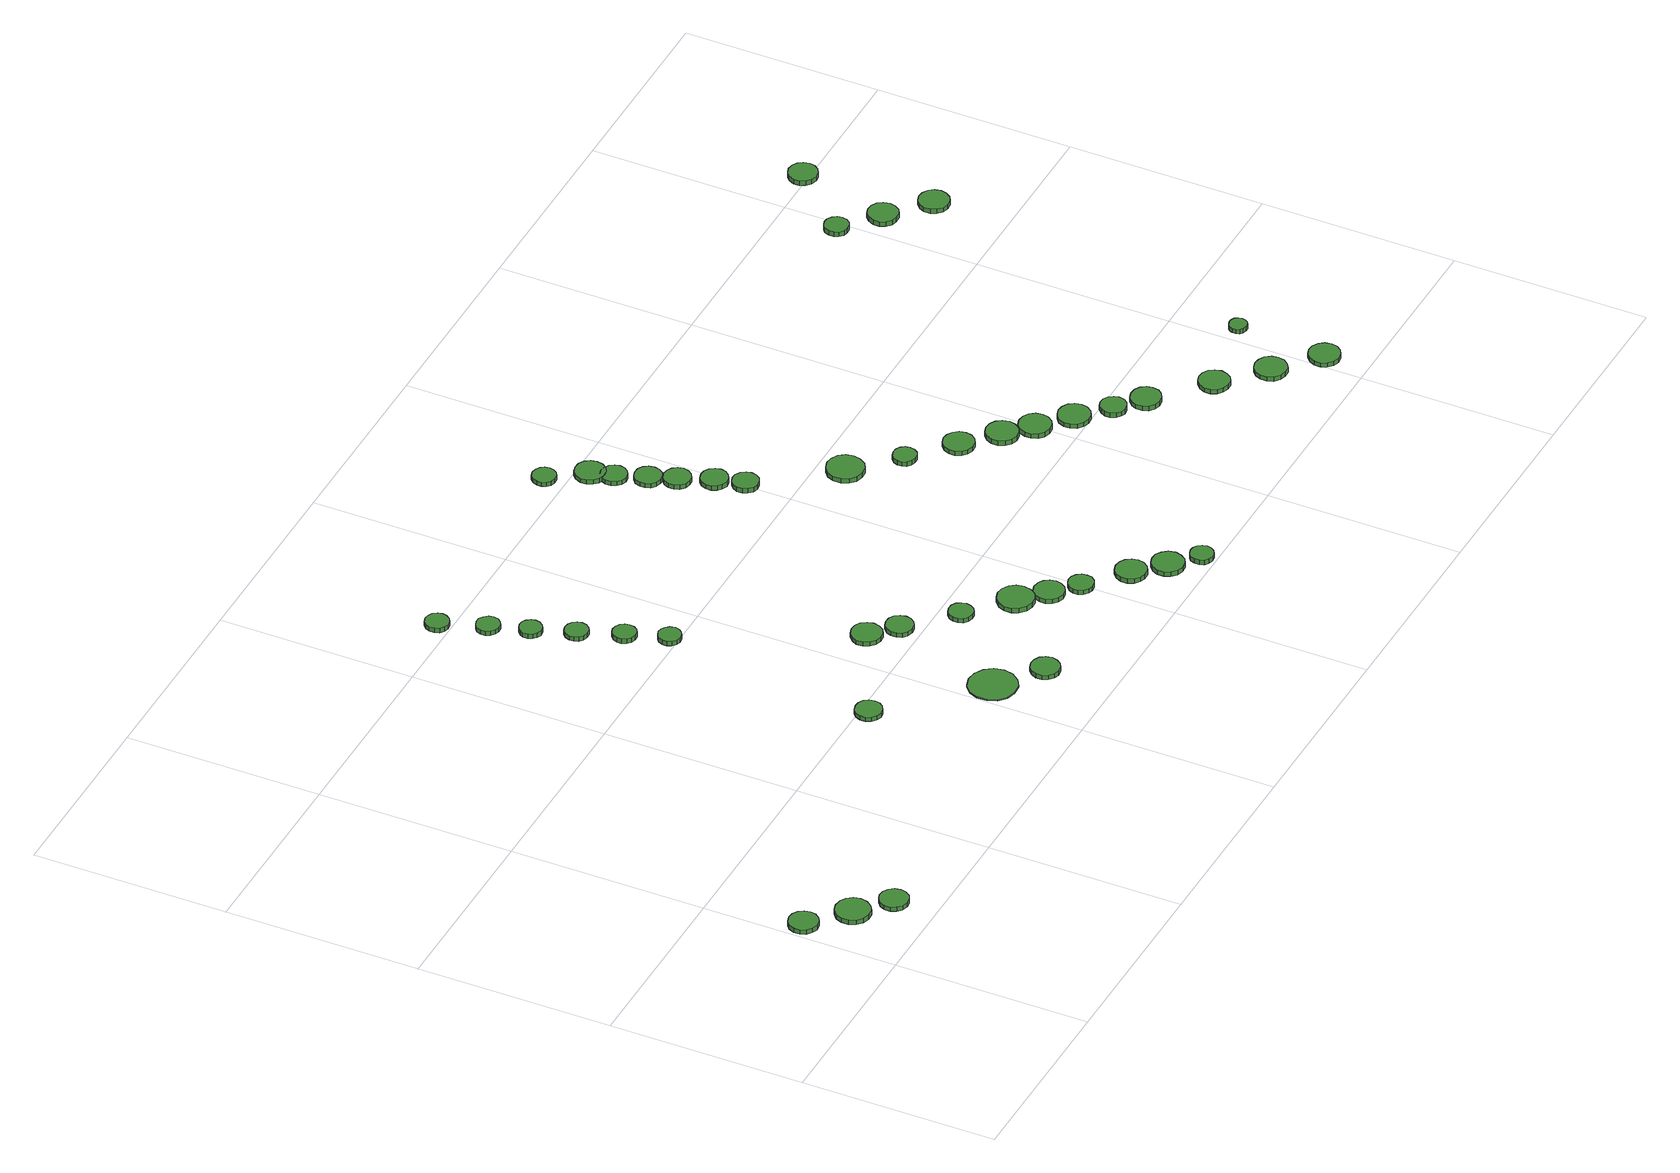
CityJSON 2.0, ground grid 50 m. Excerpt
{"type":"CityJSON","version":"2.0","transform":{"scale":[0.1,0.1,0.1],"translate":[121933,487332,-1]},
"CityObjects":{
"tree1":{"type":"SolitaryVegetationObject","attributes":{"function":"something"},"geometry":[{"type":"MultiSurface","lod":"1","boundaries":[[[0,1,2,3,4,5,6,7,8,9,10,11,12,13,14]],[[15,16,17,18,19,20,21,22,23,24,25,26,27,28,29]],[[0,29,28,1]],[[1,28,27,2]],[[2,27,26,3]],[[3,26,25,4]],[[4,25,24,5]],[[5,24,23,6]],[[6,23,22,7]],[[7,22,21,8]],[[8,21,20,9]],[[9,20,19,10]],[[10,19,18,11]],[[11,18,17,12]],[[12,17,16,13]],[[13,16,15,14]],[[14,15,29,0]]]}]},
"tree2":{"type":"SolitaryVegetationObject","attributes":{"function":"something"},"geometry":[{"type":"MultiSurface","lod":"1","boundaries":[[[30,31,32,33,34,35,36,37,38,39,40,41,42,43,44]],[[45,46,47,48,49,50,51,52,53,54,55,56,57,58,59]],[[30,59,58,31]],[[31,58,57,32]],[[32,57,56,33]],[[33,56,55,34]],[[34,55,54,35]],[[35,54,53,36]],[[36,53,52,37]],[[37,52,51,38]],[[38,51,50,39]],[[39,50,49,40]],[[40,49,48,41]],[[41,48,47,42]],[[42,47,46,43]],[[43,46,45,44]],[[44,45,59,30]]]}]},
"tree3":{"type":"SolitaryVegetationObject","attributes":{"function":"something"},"geometry":[{"type":"MultiSurface","lod":"1","boundaries":[[[60,61,62,63,64,65,66,67,68,69,70,71,72,73,74]],[[75,76,77,78,79,80,81,82,83,84,85,86,87,88,89]],[[60,89,88,61]],[[61,88,87,62]],[[62,87,86,63]],[[63,86,85,64]],[[64,85,84,65]],[[65,84,83,66]],[[66,83,82,67]],[[67,82,81,68]],[[68,81,80,69]],[[69,80,79,70]],[[70,79,78,71]],[[71,78,77,72]],[[72,77,76,73]],[[73,76,75,74]],[[74,75,89,60]]]}]},
"tree4":{"type":"SolitaryVegetationObject","attributes":{"function":"something"},"geometry":[{"type":"MultiSurface","lod":"1","boundaries":[[[90,91,92,93,94,95,96,97,98,99,100,101,102,103,104]],[[105,106,107,108,109,110,111,112,113,114,115,116,117,118,119]],[[90,119,118,91]],[[91,118,117,92]],[[92,117,116,93]],[[93,116,115,94]],[[94,115,114,95]],[[95,114,113,96]],[[96,113,112,97]],[[97,112,111,98]],[[98,111,110,99]],[[99,110,109,100]],[[100,109,108,101]],[[101,108,107,102]],[[102,107,106,103]],[[103,106,105,104]],[[104,105,119,90]]]}]},
"tree5":{"type":"SolitaryVegetationObject","attributes":{"function":"something"},"geometry":[{"type":"MultiSurface","lod":"1","boundaries":[[[120,121,122,123,124,125,126,127,128,129,130,131,132,133,134]],[[135,136,137,138,139,140,141,142,143,144,145,146,147,148,149]],[[120,149,148,121]],[[121,148,147,122]],[[122,147,146,123]],[[123,146,145,124]],[[124,145,144,125]],[[125,144,143,126]],[[126,143,142,127]],[[127,142,141,128]],[[128,141,140,129]],[[129,140,139,130]],[[130,139,138,131]],[[131,138,137,132]],[[132,137,136,133]],[[133,136,135,134]],[[134,135,149,120]]]}]},
"tree6":{"type":"SolitaryVegetationObject","attributes":{"function":"something"},"geometry":[{"type":"MultiSurface","lod":"1","boundaries":[[[150,151,152,153,154,155,156,157,158,159,160,161,162,163,164]],[[165,166,167,168,169,170,171,172,173,174,175,176,177,178,179]],[[150,179,178,151]],[[151,178,177,152]],[[152,177,176,153]],[[153,176,175,154]],[[154,175,174,155]],[[155,174,173,156]],[[156,173,172,157]],[[157,172,171,158]],[[158,171,170,159]],[[159,170,169,160]],[[160,169,168,161]],[[161,168,167,162]],[[162,167,166,163]],[[163,166,165,164]],[[164,165,179,150]]]}]},
"tree7":{"type":"SolitaryVegetationObject","attributes":{"function":"something"},"geometry":[{"type":"MultiSurface","lod":"1","boundaries":[[[180,181,182,183,184,185,186,187,188,189,190,191,192,193,194]],[[195,196,197,198,199,200,201,202,203,204,205,206,207,208,209]],[[180,209,208,181]],[[181,208,207,182]],[[182,207,206,183]],[[183,206,205,184]],[[184,205,204,185]],[[185,204,203,186]],[[186,203,202,187]],[[187,202,201,188]],[[188,201,200,189]],[[189,200,199,190]],[[190,199,198,191]],[[191,198,197,192]],[[192,197,196,193]],[[193,196,195,194]],[[194,195,209,180]]]}]},
"tree8":{"type":"SolitaryVegetationObject","attributes":{"function":"something"},"geometry":[{"type":"MultiSurface","lod":"1","boundaries":[[[210,211,212,213,214,215,216,217,218,219,220,221,222,223,224]],[[225,226,227,228,229,230,231,232,233,234,235,236,237,238,239]],[[210,239,238,211]],[[211,238,237,212]],[[212,237,236,213]],[[213,236,235,214]],[[214,235,234,215]],[[215,234,233,216]],[[216,233,232,217]],[[217,232,231,218]],[[218,231,230,219]],[[219,230,229,220]],[[220,229,228,221]],[[221,228,227,222]],[[222,227,226,223]],[[223,226,225,224]],[[224,225,239,210]]]}]},
"tree9":{"type":"SolitaryVegetationObject","attributes":{"function":"something"},"geometry":[{"type":"MultiSurface","lod":"1","boundaries":[[[240,241,242,243,244,245,246,247,248,249,250,251,252,253,254]],[[255,256,257,258,259,260,261,262,263,264,265,266,267,268,269]],[[240,269,268,241]],[[241,268,267,242]],[[242,267,266,243]],[[243,266,265,244]],[[244,265,264,245]],[[245,264,263,246]],[[246,263,262,247]],[[247,262,261,248]],[[248,261,260,249]],[[249,260,259,250]],[[250,259,258,251]],[[251,258,257,252]],[[252,257,256,253]],[[253,256,255,254]],[[254,255,269,240]]]}]},
"tree10":{"type":"SolitaryVegetationObject","attributes":{"function":"something"},"geometry":[{"type":"MultiSurface","lod":"1","boundaries":[[[270,271,272,273,274,275,276,277,278,279,280,281,282,283,284]],[[285,286,287,288,289,290,291,292,293,294,295,296,297,298,299]],[[270,299,298,271]],[[271,298,297,272]],[[272,297,296,273]],[[273,296,295,274]],[[274,295,294,275]],[[275,294,293,276]],[[276,293,292,277]],[[277,292,291,278]],[[278,291,290,279]],[[279,290,289,280]],[[280,289,288,281]],[[281,288,287,282]],[[282,287,286,283]],[[283,286,285,284]],[[284,285,299,270]]]}]},
"tree11":{"type":"SolitaryVegetationObject","attributes":{"function":"something"},"geometry":[{"type":"MultiSurface","lod":"1","boundaries":[[[300,301,302,303,304,305,306,307,308,309,310,311,312,313,314]],[[315,316,317,318,319,320,321,322,323,324,325,326,327,328,329]],[[300,329,328,301]],[[301,328,327,302]],[[302,327,326,303]],[[303,326,325,304]],[[304,325,324,305]],[[305,324,323,306]],[[306,323,322,307]],[[307,322,321,308]],[[308,321,320,309]],[[309,320,319,310]],[[310,319,318,311]],[[311,318,317,312]],[[312,317,316,313]],[[313,316,315,314]],[[314,315,329,300]]]}]},
"tree12":{"type":"SolitaryVegetationObject","attributes":{"function":"something"},"geometry":[{"type":"MultiSurface","lod":"1","boundaries":[[[330,331,332,333,334,335,336,337,338,339,340,341,342,343,344]],[[345,346,347,348,349,350,351,352,353,354,355,356,357,358,359]],[[330,359,358,331]],[[331,358,357,332]],[[332,357,356,333]],[[333,356,355,334]],[[334,355,354,335]],[[335,354,353,336]],[[336,353,352,337]],[[337,352,351,338]],[[338,351,350,339]],[[339,350,349,340]],[[340,349,348,341]],[[341,348,347,342]],[[342,347,346,343]],[[343,346,345,344]],[[344,345,359,330]]]}]},
"tree13":{"type":"SolitaryVegetationObject","attributes":{"function":"something"},"geometry":[{"type":"MultiSurface","lod":"1","boundaries":[[[360,361,362,363,364,365,366,367,368,369,370,371,372,373,374]],[[375,376,377,378,379,380,381,382,383,384,385,386,387,388,389]],[[360,389,388,361]],[[361,388,387,362]],[[362,387,386,363]],[[363,386,385,364]],[[364,385,384,365]],[[365,384,383,366]],[[366,383,382,367]],[[367,382,381,368]],[[368,381,380,369]],[[369,380,379,370]],[[370,379,378,371]],[[371,378,377,372]],[[372,377,376,373]],[[373,376,375,374]],[[374,375,389,360]]]}]},
"tree14":{"type":"SolitaryVegetationObject","attributes":{"function":"something"},"geometry":[{"type":"MultiSurface","lod":"1","boundaries":[[[390,391,392,393,394,395,396,397,398,399,400,401,402,403,404]],[[405,406,407,408,409,410,411,412,413,414,415,416,417,418,419]],[[390,419,418,391]],[[391,418,417,392]],[[392,417,416,393]],[[393,416,415,394]],[[394,415,414,395]],[[395,414,413,396]],[[396,413,412,397]],[[397,412,411,398]],[[398,411,410,399]],[[399,410,409,400]],[[400,409,408,401]],[[401,408,407,402]],[[402,407,406,403]],[[403,406,405,404]],[[404,405,419,390]]]}]},
"tree15":{"type":"SolitaryVegetationObject","attributes":{"function":"something"},"geometry":[{"type":"MultiSurface","lod":"1","boundaries":[[[420,421,422,423,424,425,426,427,428,429,430,431,432,433,434]],[[435,436,437,438,439,440,441,442,443,444,445,446,447,448,449]],[[420,449,448,421]],[[421,448,447,422]],[[422,447,446,423]],[[423,446,445,424]],[[424,445,444,425]],[[425,444,443,426]],[[426,443,442,427]],[[427,442,441,428]],[[428,441,440,429]],[[429,440,439,430]],[[430,439,438,431]],[[431,438,437,432]],[[432,437,436,433]],[[433,436,435,434]],[[434,435,449,420]]]}]},
"tree16":{"type":"SolitaryVegetationObject","attributes":{"function":"something"},"geometry":[{"type":"MultiSurface","lod":"1","boundaries":[[[450,451,452,453,454,455,456,457,458,459,460,461,462,463,464]],[[465,466,467,468,469,470,471,472,473,474,475,476,477,478,479]],[[450,479,478,451]],[[451,478,477,452]],[[452,477,476,453]],[[453,476,475,454]],[[454,475,474,455]],[[455,474,473,456]],[[456,473,472,457]],[[457,472,471,458]],[[458,471,470,459]],[[459,470,469,460]],[[460,469,468,461]],[[461,468,467,462]],[[462,467,466,463]],[[463,466,465,464]],[[464,465,479,450]]]}]},
"tree17":{"type":"SolitaryVegetationObject","attributes":{"function":"something"},"geometry":[{"type":"MultiSurface","lod":"1","boundaries":[[[480,481,482,483,484,485,486,487,488,489,490,491,492,493,494]],[[495,496,497,498,499,500,501,502,503,504,505,506,507,508,509]],[[480,509,508,481]],[[481,508,507,482]],[[482,507,506,483]],[[483,506,505,484]],[[484,505,504,485]],[[485,504,503,486]],[[486,503,502,487]],[[487,502,501,488]],[[488,501,500,489]],[[489,500,499,490]],[[490,499,498,491]],[[491,498,497,492]],[[492,497,496,493]],[[493,496,495,494]],[[494,495,509,480]]]}]},
"tree18":{"type":"SolitaryVegetationObject","attributes":{"function":"something"},"geometry":[{"type":"MultiSurface","lod":"1","boundaries":[[[510,511,512,513,514,515,516,517,518,519,520,521,522,523,524]],[[525,526,527,528,529,530,531,532,533,534,535,536,537,538,539]],[[510,539,538,511]],[[511,538,537,512]],[[512,537,536,513]],[[513,536,535,514]],[[514,535,534,515]],[[515,534,533,516]],[[516,533,532,517]],[[517,532,531,518]],[[518,531,530,519]],[[519,530,529,520]],[[520,529,528,521]],[[521,528,527,522]],[[522,527,526,523]],[[523,526,525,524]],[[524,525,539,510]]]}]},
"tree19":{"type":"SolitaryVegetationObject","attributes":{"function":"something"},"geometry":[{"type":"MultiSurface","lod":"1","boundaries":[[[540,541,542,543,544,545,546,547,548,549,550,551,552,553,554]],[[555,556,557,558,559,560,561,562,563,564,565,566,567,568,569]],[[540,569,568,541]],[[541,568,567,542]],[[542,567,566,543]],[[543,566,565,544]],[[544,565,564,545]],[[545,564,563,546]],[[546,563,562,547]],[[547,562,561,548]],[[548,561,560,549]],[[549,560,559,550]],[[550,559,558,551]],[[551,558,557,552]],[[552,557,556,553]],[[553,556,555,554]],[[554,555,569,540]]]}]},
"tree20":{"type":"SolitaryVegetationObject","attributes":{"function":"something"},"geometry":[{"type":"MultiSurface","lod":"1","boundaries":[[[570,571,572,573,574,575,576,577,578,579,580,581,582,583,584]],[[585,586,587,588,589,590,591,592,593,594,595,596,597,598,599]],[[570,599,598,571]],[[571,598,597,572]],[[572,597,596,573]],[[573,596,595,574]],[[574,595,594,575]],[[575,594,593,576]],[[576,593,592,577]],[[577,592,591,578]],[[578,591,590,579]],[[579,590,589,580]],[[580,589,588,581]],[[581,588,587,582]],[[582,587,586,583]],[[583,586,585,584]],[[584,585,599,570]]]}]},
"tree21":{"type":"SolitaryVegetationObject","attributes":{"function":"something"},"geometry":[{"type":"MultiSurface","lod":"1","boundaries":[[[600,601,602,603,604,605,606,607,608,609,610,611,612,613,614]],[[615,616,617,618,619,620,621,622,623,624,625,626,627,628,629]],[[600,629,628,601]],[[601,628,627,602]],[[602,627,626,603]],[[603,626,625,604]],[[604,625,624,605]],[[605,624,623,606]],[[606,623,622,607]],[[607,622,621,608]],[[608,621,620,609]],[[609,620,619,610]],[[610,619,618,611]],[[611,618,617,612]],[[612,617,616,613]],[[613,616,615,614]],[[614,615,629,600]]]}]},
"tree22":{"type":"SolitaryVegetationObject","attributes":{"function":"something"},"geometry":[{"type":"MultiSurface","lod":"1","boundaries":[[[630,631,632,633,634,635,636,637,638,639,640,641,642,643,644]],[[645,646,647,648,649,650,651,652,653,654,655,656,657,658,659]],[[630,659,658,631]],[[631,658,657,632]],[[632,657,656,633]],[[633,656,655,634]],[[634,655,654,635]],[[635,654,653,636]],[[636,653,652,637]],[[637,652,651,638]],[[638,651,650,639]],[[639,650,649,640]],[[640,649,648,641]],[[641,648,647,642]],[[642,647,646,643]],[[643,646,645,644]],[[644,645,659,630]]]}]},
"tree23":{"type":"SolitaryVegetationObject","attributes":{"function":"something"},"geometry":[{"type":"MultiSurface","lod":"1","boundaries":[[[660,661,662,663,664,665,666,667,668,669,670,671,672,673,674]],[[675,676,677,678,679,680,681,682,683,684,685,686,687,688,689]],[[660,689,688,661]],[[661,688,687,662]],[[662,687,686,663]],[[663,686,685,664]],[[664,685,684,665]],[[665,684,683,666]],[[666,683,682,667]],[[667,682,681,668]],[[668,681,680,669]],[[669,680,679,670]],[[670,679,678,671]],[[671,678,677,672]],[[672,677,676,673]],[[673,676,675,674]],[[674,675,689,660]]]}]},
"tree24":{"type":"SolitaryVegetationObject","attributes":{"function":"something"},"geometry":[{"type":"MultiSurface","lod":"1","boundaries":[[[690,691,692,693,694,695,696,697,698,699,700,701,702,703,704]],[[705,706,707,708,709,710,711,712,713,714,715,716,717,718,719]],[[690,719,718,691]],[[691,718,717,692]],[[692,717,716,693]],[[693,716,715,694]],[[694,715,714,695]],[[695,714,713,696]],[[696,713,712,697]],[[697,712,711,698]],[[698,711,710,699]],[[699,710,709,700]],[[700,709,708,701]],[[701,708,707,702]],[[702,707,706,703]],[[703,706,705,704]],[[704,705,719,690]]]}]},
"tree25":{"type":"SolitaryVegetationObject","attributes":{"function":"something"},"geometry":[{"type":"MultiSurface","lod":"1","boundaries":[[[720,721,722,723,724,725,726,727,728,729,730,731,732,733,734]],[[735,736,737,738,739,740,741,742,743,744,745,746,747,748,749]],[[720,749,748,721]],[[721,748,747,722]],[[722,747,746,723]],[[723,746,745,724]],[[724,745,744,725]],[[725,744,743,726]],[[726,743,742,727]],[[727,742,741,728]],[[728,741,740,729]],[[729,740,739,730]],[[730,739,738,731]],[[731,738,737,732]],[[732,737,736,733]],[[733,736,735,734]],[[734,735,749,720]]]}]},
"tree26":{"type":"SolitaryVegetationObject","attributes":{"function":"something"},"geometry":[{"type":"MultiSurface","lod":"1","boundaries":[[[750,751,752,753,754,755,756,757,758,759,760,761,762,763,764]],[[765,766,767,768,769,770,771,772,773,774,775,776,777,778,779]],[[750,779,778,751]],[[751,778,777,752]],[[752,777,776,753]],[[753,776,775,754]],[[754,775,774,755]],[[755,774,773,756]],[[756,773,772,757]],[[757,772,771,758]],[[758,771,770,759]],[[759,770,769,760]],[[760,769,768,761]],[[761,768,767,762]],[[762,767,766,763]],[[763,766,765,764]],[[764,765,779,750]]]}]},
"tree27":{"type":"SolitaryVegetationObject","attributes":{"function":"something"},"geometry":[{"type":"MultiSurface","lod":"1","boundaries":[[[780,781,782,783,784,785,786,787,788,789,790,791,792,793,794]],[[795,796,797,798,799,800,801,802,803,804,805,806,807,808,809]],[[780,809,808,781]],[[781,808,807,782]],[[782,807,806,783]],[[783,806,805,784]],[[784,805,804,785]],[[785,804,803,786]],[[786,803,802,787]],[[787,802,801,788]],[[788,801,800,789]],[[789,800,799,790]],[[790,799,798,791]],[[791,798,797,792]],[[792,797,796,793]],[[793,796,795,794]],[[794,795,809,780]]]}]},
"tree28":{"type":"SolitaryVegetationObject","attributes":{"function":"something"},"geometry":[{"type":"MultiSurface","lod":"1","boundaries":[[[810,811,812,813,814,815,816,817,818,819,820,821,822,823,824]],[[825,826,827,828,829,830,831,832,833,834,835,836,837,838,839]],[[810,839,838,811]],[[811,838,837,812]],[[812,837,836,813]],[[813,836,835,814]],[[814,835,834,815]],[[815,834,833,816]],[[816,833,832,817]],[[817,832,831,818]],[[818,831,830,819]],[[819,830,829,820]],[[820,829,828,821]],[[821,828,827,822]],[[822,827,826,823]],[[823,826,825,824]],[[824,825,839,810]]]}]},
"tree29":{"type":"SolitaryVegetationObject","attributes":{"function":"something"},"geometry":[{"type":"MultiSurface","lod":"1","boundaries":[[[840,841,842,843,844,845,846,847,848,849,850,851,852,853,854]],[[855,856,857,858,859,860,861,862,863,864,865,866,867,868,869]],[[840,869,868,841]],[[841,868,867,842]],[[842,867,866,843]],[[843,866,865,844]],[[844,865,864,845]],[[845,864,863,846]],[[846,863,862,847]],[[847,862,861,848]],[[848,861,860,849]],[[849,860,859,850]],[[850,859,858,851]],[[851,858,857,852]],[[852,857,856,853]],[[853,856,855,854]],[[854,855,869,840]]]}]},
"tree30":{"type":"SolitaryVegetationObject","attributes":{"function":"something"},"geometry":[{"type":"MultiSurface","lod":"1","boundaries":[[[870,871,872,873,874,875,876,877,878,879,880,881,882,883,884]],[[885,886,887,888,889,890,891,892,893,894,895,896,897,898,899]],[[870,899,898,871]],[[871,898,897,872]],[[872,897,896,873]],[[873,896,895,874]],[[874,895,894,875]],[[875,894,893,876]],[[876,893,892,877]],[[877,892,891,878]],[[878,891,890,879]],[[879,890,889,880]],[[880,889,888,881]],[[881,888,887,882]],[[882,887,886,883]],[[883,886,885,884]],[[884,885,899,870]]]}]},
"tree31":{"type":"SolitaryVegetationObject","attributes":{"function":"something"},"geometry":[{"type":"MultiSurface","lod":"1","boundaries":[[[900,901,902,903,904,905,906,907,908,909,910,911,912,913,914]],[[915,916,917,918,919,920,921,922,923,924,925,926,927,928,929]],[[900,929,928,901]],[[901,928,927,902]],[[902,927,926,903]],[[903,926,925,904]],[[904,925,924,905]],[[905,924,923,906]],[[906,923,922,907]],[[907,922,921,908]],[[908,921,920,909]],[[909,920,919,910]],[[910,919,918,911]],[[911,918,917,912]],[[912,917,916,913]],[[913,916,915,914]],[[914,915,929,900]]]}]},
"tree32":{"type":"SolitaryVegetationObject","attributes":{"function":"something"},"geometry":[{"type":"MultiSurface","lod":"1","boundaries":[[[930,931,932,933,934,935,936,937,938,939,940,941,942,943,944]],[[945,946,947,948,949,950,951,952,953,954,955,956,957,958,959]],[[930,959,958,931]],[[931,958,957,932]],[[932,957,956,933]],[[933,956,955,934]],[[934,955,954,935]],[[935,954,953,936]],[[936,953,952,937]],[[937,952,951,938]],[[938,951,950,939]],[[939,950,949,940]],[[940,949,948,941]],[[941,948,947,942]],[[942,947,946,943]],[[943,946,945,944]],[[944,945,959,930]]]}]},
"tree33":{"type":"SolitaryVegetationObject","attributes":{"function":"something"},"geometry":[{"type":"MultiSurface","lod":"1","boundaries":[[[960,961,962,963,964,965,966,967,968,969,970,971,972,973,974]],[[975,976,977,978,979,980,981,982,983,984,985,986,987,988,989]],[[960,989,988,961]],[[961,988,987,962]],[[962,987,986,963]],[[963,986,985,964]],[[964,985,984,965]],[[965,984,983,966]],[[966,983,982,967]],[[967,982,981,968]],[[968,981,980,969]],[[969,980,979,970]],[[970,979,978,971]],[[971,978,977,972]],[[972,977,976,973]],[[973,976,975,974]],[[974,975,989,960]]]}]},
"tree34":{"type":"SolitaryVegetationObject","attributes":{"function":"something"},"geometry":[{"type":"MultiSurface","lod":"1","boundaries":[[[990,991,992,993,994,995,996,997,998,999,1000,1001,1002,1003,1004]],[[1005,1006,1007,1008,1009,1010,1011,1012,1013,1014,1015,1016,1017,1018,1019]],[[990,1019,1018,991]],[[991,1018,1017,992]],[[992,1017,1016,993]],[[993,1016,1015,994]],[[994,1015,1014,995]],[[995,1014,1013,996]],[[996,1013,1012,997]],[[997,1012,1011,998]],[[998,1011,1010,999]],[[999,1010,1009,1000]],[[1000,1009,1008,1001]],[[1001,1008,1007,1002]],[[1002,1007,1006,1003]],[[1003,1006,1005,1004]],[[1004,1005,1019,990]]]}]},
"tree35":{"type":"SolitaryVegetationObject","attributes":{"function":"something"},"geometry":[{"type":"MultiSurface","lod":"1","boundaries":[[[1020,1021,1022,1023,1024,1025,1026,1027,1028,1029,1030,1031,1032,1033,1034]],[[1035,1036,1037,1038,1039,1040,1041,1042,1043,1044,1045,1046,1047,1048,1049]],[[1020,1049,1048,1021]],[[1021,1048,1047,1022]],[[1022,1047,1046,1023]],[[1023,1046,1045,1024]],[[1024,1045,1044,1025]],[[1025,1044,1043,1026]],[[1026,1043,1042,1027]],[[1027,1042,1041,1028]],[[1028,1041,1040,1029]],[[1029,1040,1039,1030]],[[1030,1039,1038,1031]],[[1031,1038,1037,1032]],[[1032,1037,1036,1033]],[[1033,1036,1035,1034]],[[1034,1035,1049,1020]]]}]},
"tree36":{"type":"SolitaryVegetationObject","attributes":{"function":"something"},"geometry":[{"type":"MultiSurface","lod":"1","boundaries":[[[1050,1051,1052,1053,1054,1055,1056,1057,1058,1059,1060,1061,1062,1063,1064]],[[1065,1066,1067,1068,1069,1070,1071,1072,1073,1074,1075,1076,1077,1078,1079]],[[1050,1079,1078,1051]],[[1051,1078,1077,1052]],[[1052,1077,1076,1053]],[[1053,1076,1075,1054]],[[1054,1075,1074,1055]],[[1055,1074,1073,1056]],[[1056,1073,1072,1057]],[[1057,1072,1071,1058]],[[1058,1071,1070,1059]],[[1059,1070,1069,1060]],[[1060,1069,1068,1061]],[[1061,1068,1067,1062]],[[1062,1067,1066,1063]],[[1063,1066,1065,1064]],[[1064,1065,1079,1050]]]}]},
"tree37":{"type":"SolitaryVegetationObject","attributes":{"function":"something"},"geometry":[{"type":"MultiSurface","lod":"1","boundaries":[[[1080,1081,1082,1083,1084,1085,1086,1087,1088,1089,1090,1091,1092,1093,1094]],[[1095,1096,1097,1098,1099,1100,1101,1102,1103,1104,1105,1106,1107,1108,1109]],[[1080,1109,1108,1081]],[[1081,1108,1107,1082]],[[1082,1107,1106,1083]],[[1083,1106,1105,1084]],[[1084,1105,1104,1085]],[[1085,1104,1103,1086]],[[1086,1103,1102,1087]],[[1087,1102,1101,1088]],[[1088,1101,1100,1089]],[[1089,1100,1099,1090]],[[1090,1099,1098,1091]],[[1091,1098,1097,1092]],[[1092,1097,1096,1093]],[[1093,1096,1095,1094]],[[1094,1095,1109,1080]]]}]},
"tree38":{"type":"SolitaryVegetationObject","attributes":{"function":"something"},"geometry":[{"type":"MultiSurface","lod":"1","boundaries":[[[1110,1111,1112,1113,1114,1115,1116,1117,1118,1119,1120,1121,1122,1123,1124]],[[1125,1126,1127,1128,1129,1130,1131,1132,1133,1134,1135,1136,1137,1138,1139]],[[1110,1139,1138,1111]],[[1111,1138,1137,1112]],[[1112,1137,1136,1113]],[[1113,1136,1135,1114]],[[1114,1135,1134,1115]],[[1115,1134,1133,1116]],[[1116,1133,1132,1117]],[[1117,1132,1131,1118]],[[1118,1131,1130,1119]],[[1119,1130,1129,1120]],[[1120,1129,1128,1121]],[[1121,1128,1127,1122]],[[1122,1127,1126,1123]],[[1123,1126,1125,1124]],[[1124,1125,1139,1110]]]}]},
"tree39":{"type":"SolitaryVegetationObject","attributes":{"function":"something"},"geometry":[{"type":"MultiSurface","lod":"1","boundaries":[[[1140,1141,1142,1143,1144,1145,1146,1147,1148,1149,1150,1151,1152,1153,1154]],[[1155,1156,1157,1158,1159,1160,1161,1162,1163,1164,1165,1166,1167,1168,1169]],[[1140,1169,1168,1141]],[[1141,1168,1167,1142]],[[1142,1167,1166,1143]],[[1143,1166,1165,1144]],[[1144,1165,1164,1145]],[[1145,1164,1163,1146]],[[1146,1163,1162,1147]],[[1147,1162,1161,1148]],[[1148,1161,1160,1149]],[[1149,1160,1159,1150]],[[1150,1159,1158,1151]],[[1151,1158,1157,1152]],[[1152,1157,1156,1153]],[[1153,1156,1155,1154]],[[1154,1155,1169,1140]]]}]},
"tree40":{"type":"SolitaryVegetationObject","attributes":{"function":"something"},"geometry":[{"type":"MultiSurface","lod":"1","boundaries":[[[1170,1171,1172,1173,1174,1175,1176,1177,1178,1179,1180,1181,1182,1183,1184]],[[1185,1186,1187,1188,1189,1190,1191,1192,1193,1194,1195,1196,1197,1198,1199]],[[1170,1199,1198,1171]],[[1171,1198,1197,1172]],[[1172,1197,1196,1173]],[[1173,1196,1195,1174]],[[1174,1195,1194,1175]],[[1175,1194,1193,1176]],[[1176,1193,1192,1177]],[[1177,1192,1191,1178]],[[1178,1191,1190,1179]],[[1179,1190,1189,1180]],[[1180,1189,1188,1181]],[[1181,1188,1187,1182]],[[1182,1187,1186,1183]],[[1183,1186,1185,1184]],[[1184,1185,1199,1170]]]}]},
"tree41":{"type":"SolitaryVegetationObject","attributes":{"function":"something"},"geometry":[{"type":"MultiSurface","lod":"1","boundaries":[[[1200,1201,1202,1203,1204,1205,1206,1207,1208,1209,1210,1211,1212,1213,1214]],[[1215,1216,1217,1218,1219,1220,1221,1222,1223,1224,1225,1226,1227,1228,1229]],[[1200,1229,1228,1201]],[[1201,1228,1227,1202]],[[1202,1227,1226,1203]],[[1203,1226,1225,1204]],[[1204,1225,1224,1205]],[[1205,1224,1223,1206]],[[1206,1223,1222,1207]],[[1207,1222,1221,1208]],[[1208,1221,1220,1209]],[[1209,1220,1219,1210]],[[1210,1219,1218,1211]],[[1211,1218,1217,1212]],[[1212,1217,1216,1213]],[[1213,1216,1215,1214]],[[1214,1215,1229,1200]]]}]},
"tree42":{"type":"SolitaryVegetationObject","attributes":{"function":"something"},"geometry":[{"type":"MultiSurface","lod":"1","boundaries":[[[1230,1231,1232,1233,1234,1235,1236,1237,1238,1239,1240,1241,1242,1243,1244]],[[1245,1246,1247,1248,1249,1250,1251,1252,1253,1254,1255,1256,1257,1258,1259]],[[1230,1259,1258,1231]],[[1231,1258,1257,1232]],[[1232,1257,1256,1233]],[[1233,1256,1255,1234]],[[1234,1255,1254,1235]],[[1235,1254,1253,1236]],[[1236,1253,1252,1237]],[[1237,1252,1251,1238]],[[1238,1251,1250,1239]],[[1239,1250,1249,1240]],[[1240,1249,1248,1241]],[[1241,1248,1247,1242]],[[1242,1247,1246,1243]],[[1243,1246,1245,1244]],[[1244,1245,1259,1230]]]}]},
"tree43":{"type":"SolitaryVegetationObject","attributes":{"function":"something"},"geometry":[{"type":"MultiSurface","lod":"1","boundaries":[[[1260,1261,1262,1263,1264,1265,1266,1267,1268,1269,1270,1271,1272,1273,1274]],[[1275,1276,1277,1278,1279,1280,1281,1282,1283,1284,1285,1286,1287,1288,1289]],[[1260,1289,1288,1261]],[[1261,1288,1287,1262]],[[1262,1287,1286,1263]],[[1263,1286,1285,1264]],[[1264,1285,1284,1265]],[[1265,1284,1283,1266]],[[1266,1283,1282,1267]],[[1267,1282,1281,1268]],[[1268,1281,1280,1269]],[[1269,1280,1279,1270]],[[1270,1279,1278,1271]],[[1271,1278,1277,1272]],[[1272,1277,1276,1273]],[[1273,1276,1275,1274]],[[1274,1275,1289,1260]]]}]},
"tree44":{"type":"SolitaryVegetationObject","attributes":{"function":"something"},"geometry":[{"type":"MultiSurface","lod":"1","boundaries":[[[1290,1291,1292,1293,1294,1295,1296,1297,1298,1299,1300,1301,1302,1303,1304]],[[1305,1306,1307,1308,1309,1310,1311,1312,1313,1314,1315,1316,1317,1318,1319]],[[1290,1319,1318,1291]],[[1291,1318,1317,1292]],[[1292,1317,1316,1293]],[[1293,1316,1315,1294]],[[1294,1315,1314,1295]],[[1295,1314,1313,1296]],[[1296,1313,1312,1297]],[[1297,1312,1311,1298]],[[1298,1311,1310,1299]],[[1299,1310,1309,1300]],[[1300,1309,1308,1301]],[[1301,1308,1307,1302]],[[1302,1307,1306,1303]],[[1303,1306,1305,1304]],[[1304,1305,1319,1290]]]}]}
},
"vertices":[
[78,259,27],[75,274,27],[66,286,27],[53,294,27],[37,296,27],[23,291,27],[11,281,27],[5,267,27],[5,251,27],[11,237,27],[23,227,27],[37,222,27],[53,224,27],[66,231,27],[75,244,27],[75,244,14],[66,231,14],[53,224,14],[37,222,14],[23,227,14],[11,237,14],[5,251,14],[5,267,14],[11,281,14],[23,291,14],[37,296,14],[53,294,14],[66,286,14],[75,274,14],[78,259,14],
[174,174,28],[170,192,28],[159,206,28],[144,215,28],[125,217,28],[108,212,28],[94,200,28],[87,183,28],[87,165,28],[94,148,28],[108,136,28],[125,130,28],[144,132,28],[159,141,28],[170,156,28],[170,156,15],[159,141,15],[144,132,15],[125,130,15],[108,136,15],[94,148,15],[87,165,15],[87,183,15],[94,200,15],[108,212,15],[125,217,15],[144,215,15],[159,206,15],[170,192,15],[174,174,15],
[248,106,26],[245,121,26],[236,133,26],[223,141,26],[208,143,26],[194,138,26],[183,128,26],[176,114,26],[176,99,26],[183,85,26],[194,75,26],[208,70,26],[223,72,26],[236,79,26],[245,92,26],[245,92,14],[236,79,14],[223,72,14],[208,70,14],[194,75,14],[183,85,14],[176,99,14],[176,114,14],[183,128,14],[194,138,14],[208,143,14],[223,141,14],[236,133,14],[245,121,14],[248,106,14],
[868,474,30],[865,488,30],[857,499,30],[845,506,30],[831,507,30],[817,503,30],[807,494,30],[801,481,30],[801,467,30],[807,454,30],[817,445,30],[831,440,30],[845,442,30],[857,449,30],[865,460,30],[865,460,18],[857,449,18],[845,442,18],[831,440,18],[817,445,18],[807,454,18],[801,467,18],[801,481,18],[807,494,18],[817,503,18],[831,507,18],[845,506,18],[857,499,18],[865,488,18],[868,474,18],
[1127,263,12],[1122,288,12],[1107,308,12],[1085,321,12],[1060,324,12],[1036,316,12],[1017,299,12],[1007,276,12],[1007,251,12],[1017,227,12],[1036,210,12],[1060,203,12],[1085,205,12],[1107,218,12],[1122,238,12],[1122,238,9],[1107,218,9],[1085,205,9],[1060,203,9],[1036,210,9],[1017,227,9],[1007,251,9],[1007,276,9],[1017,299,9],[1036,316,9],[1060,324,9],[1085,321,9],[1107,308,9],[1122,288,9],[1127,263,9],
[733,1533,25],[730,1545,25],[723,1555,25],[712,1561,25],[700,1563,25],[688,1559,25],[679,1550,25],[674,1539,25],[674,1527,25],[679,1515,25],[688,1507,25],[700,1503,25],[712,1505,25],[723,1511,25],[730,1521,25],[730,1521,12],[723,1511,12],[712,1505,12],[700,1503,12],[688,1507,12],[679,1515,12],[674,1527,12],[674,1539,12],[679,1550,12],[688,1559,12],[700,1563,12],[712,1561,12],[723,1555,12],[730,1545,12],[733,1533,12],
[776,1421,23],[774,1433,23],[766,1443,23],[756,1450,23],[743,1451,23],[732,1447,23],[722,1439,23],[717,1428,23],[717,1415,23],[722,1404,23],[732,1396,23],[743,1392,23],[756,1393,23],[766,1399,23],[774,1409,23],[774,1409,11],[766,1399,11],[756,1393,11],[743,1392,11],[732,1396,11],[722,1404,11],[717,1415,11],[717,1428,11],[722,1439,11],[732,1447,11],[743,1451,11],[756,1450,11],[766,1443,11],[774,1433,11],[776,1421,11],
[808,1327,23],[805,1338,23],[798,1348,23],[788,1354,23],[776,1355,23],[765,1351,23],[756,1343,23],[751,1333,23],[751,1321,23],[756,1310,23],[765,1302,23],[776,1298,23],[788,1299,23],[798,1305,23],[805,1315,23],[805,1315,10],[798,1305,10],[788,1299,10],[776,1298,10],[765,1302,10],[756,1310,10],[751,1321,10],[751,1333,10],[756,1343,10],[765,1351,10],[776,1355,10],[788,1354,10],[798,1348,10],[805,1338,10],[808,1327,10],
[847,1225,23],[844,1237,23],[837,1247,23],[827,1253,23],[814,1255,23],[802,1251,23],[793,1243,23],[788,1231,23],[788,1219,23],[793,1208,23],[802,1199,23],[814,1196,23],[827,1197,23],[837,1203,23],[844,1213,23],[844,1213,11],[837,1203,11],[827,1197,11],[814,1196,11],[802,1199,11],[793,1208,11],[788,1219,11],[788,1231,11],[793,1243,11],[802,1251,11],[814,1255,11],[827,1253,11],[837,1247,11],[844,1237,11],[847,1225,11],
[888,1121,23],[886,1133,23],[879,1143,23],[868,1149,23],[856,1151,23],[844,1147,23],[835,1139,23],[830,1127,23],[830,1115,23],[835,1104,23],[844,1096,23],[856,1092,23],[868,1093,23],[879,1099,23],[886,1109,23],[886,1109,10],[879,1099,10],[868,1093,10],[856,1092,10],[844,1096,10],[835,1104,10],[830,1115,10],[830,1127,10],[835,1139,10],[844,1147,10],[856,1151,10],[868,1149,10],[879,1143,10],[886,1133,10],[888,1121,10],
[924,1021,24],[921,1033,24],[914,1042,24],[904,1048,24],[892,1050,24],[881,1046,24],[872,1038,24],[867,1027,24],[867,1015,24],[872,1004,24],[881,996,24],[892,992,24],[904,994,24],[914,1000,24],[921,1009,24],[921,1009,11],[914,1000,11],[904,994,11],[892,992,11],[881,996,11],[872,1004,11],[867,1015,11],[867,1027,11],[872,1038,11],[881,1046,11],[892,1050,11],[904,1048,11],[914,1042,11],[921,1033,11],[924,1021,11],
[1202,175,27],[1198,189,27],[1190,202,27],[1176,209,27],[1161,211,27],[1147,206,27],[1136,196,27],[1129,182,27],[1129,167,27],[1136,153,27],[1147,143,27],[1161,138,27],[1176,140,27],[1190,148,27],[1198,160,27],[1198,160,15],[1190,148,15],[1176,140,15],[1161,138,15],[1147,143,15],[1136,153,15],[1129,167,15],[1129,182,15],[1136,196,15],[1147,206,15],[1161,211,15],[1176,209,15],[1190,202,15],[1198,189,15],[1202,175,15],
[1137,607,28],[1133,623,28],[1124,636,28],[1110,644,28],[1094,645,28],[1079,640,28],[1067,630,28],[1060,615,28],[1060,599,28],[1067,584,28],[1079,573,28],[1094,568,28],[1110,570,28],[1124,578,28],[1133,591,28],[1133,591,16],[1124,578,16],[1110,570,16],[1094,568,16],[1079,573,16],[1067,584,16],[1060,599,16],[1060,615,16],[1067,630,16],[1079,640,16],[1094,645,16],[1110,644,16],[1124,636,16],[1133,623,16],[1137,607,16],
[1196,552,26],[1193,566,26],[1185,578,26],[1172,585,26],[1158,586,26],[1144,582,26],[1133,572,26],[1128,559,26],[1128,545,26],[1133,531,26],[1144,522,26],[1158,517,26],[1172,519,26],[1185,526,26],[1193,538,26],[1193,538,14],[1185,526,14],[1172,519,14],[1158,517,14],[1144,522,14],[1133,531,14],[1128,545,14],[1128,559,14],[1133,572,14],[1144,582,14],[1158,586,14],[1172,585,14],[1185,578,14],[1193,566,14],[1196,552,14],
[1304,447,24],[1301,459,24],[1294,470,24],[1283,476,24],[1270,477,24],[1258,473,24],[1248,465,24],[1243,453,24],[1243,440,24],[1248,428,24],[1258,420,24],[1270,416,24],[1283,417,24],[1294,423,24],[1301,434,24],[1301,434,12],[1294,423,12],[1283,417,12],[1270,416,12],[1258,420,12],[1248,428,12],[1243,440,12],[1243,453,12],[1248,465,12],[1258,473,12],[1270,477,12],[1283,476,12],[1294,470,12],[1301,459,12],[1304,447,12],
[1419,352,27],[1415,371,27],[1404,386,27],[1387,396,27],[1369,398,27],[1351,392,27],[1336,379,27],[1329,362,27],[1329,343,27],[1336,326,27],[1351,313,27],[1369,307,27],[1387,309,27],[1404,318,27],[1415,334,27],[1415,334,14],[1404,318,14],[1387,309,14],[1369,307,14],[1351,313,14],[1336,326,14],[1329,343,14],[1329,362,14],[1336,379,14],[1351,392,14],[1369,398,14],[1387,396,14],[1404,386,14],[1415,371,14],[1419,352,14],
[1472,295,25],[1469,311,25],[1460,323,25],[1446,331,25],[1430,333,25],[1415,328,25],[1404,318,25],[1397,303,25],[1397,287,25],[1404,273,25],[1415,262,25],[1430,257,25],[1446,259,25],[1460,267,25],[1469,280,25],[1469,280,13],[1460,267,13],[1446,259,13],[1430,257,13],[1415,262,13],[1404,273,13],[1397,287,13],[1397,303,13],[1404,318,13],[1415,328,13],[1430,333,13],[1446,331,13],[1460,323,13],[1469,311,13],[1472,295,13],
[1524,240,25],[1522,253,25],[1514,264,25],[1502,271,25],[1489,272,25],[1477,268,25],[1467,259,25],[1461,247,25],[1461,234,25],[1467,222,25],[1477,213,25],[1489,209,25],[1502,210,25],[1514,217,25],[1522,227,25],[1522,227,13],[1514,217,13],[1502,210,13],[1489,209,13],[1477,213,13],[1467,222,13],[1461,234,13],[1461,247,13],[1467,259,13],[1477,268,13],[1489,272,13],[1502,271,13],[1514,264,13],[1522,253,13],[1524,240,13],
[1626,156,27],[1623,172,27],[1613,185,27],[1599,193,27],[1583,195,27],[1568,190,27],[1556,179,27],[1549,164,27],[1549,148,27],[1556,133,27],[1568,123,27],[1583,118,27],[1599,119,27],[1613,127,27],[1623,140,27],[1623,140,14],[1613,127,14],[1599,119,14],[1583,118,14],[1568,123,14],[1556,133,14],[1549,148,14],[1549,164,14],[1556,179,14],[1568,190,14],[1583,195,14],[1599,193,14],[1613,185,14],[1623,172,14],[1626,156,14],
[1692,91,26],[1688,108,26],[1678,121,26],[1664,130,26],[1647,131,26],[1631,126,26],[1619,115,26],[1612,100,26],[1612,83,26],[1619,68,26],[1631,56,26],[1647,51,26],[1664,53,26],[1678,61,26],[1688,75,26],[1688,75,13],[1678,61,13],[1664,53,13],[1647,51,13],[1631,56,13],[1619,68,13],[1612,83,13],[1612,100,13],[1619,115,13],[1631,126,13],[1647,131,13],[1664,130,13],[1678,121,13],[1688,108,13],[1692,91,13],
[1747,35,25],[1744,47,25],[1737,57,25],[1727,63,25],[1715,64,25],[1703,60,25],[1694,52,25],[1690,41,25],[1690,29,25],[1694,18,25],[1703,10,25],[1715,6,25],[1727,8,25],[1737,14,25],[1744,23,25],[1744,23,12],[1737,14,12],[1727,8,12],[1715,6,12],[1703,10,12],[1694,18,12],[1690,29,12],[1690,41,12],[1694,52,12],[1703,60,12],[1715,64,12],[1727,63,12],[1737,57,12],[1744,47,12],[1747,35,12],
[1343,1550,27],[1340,1562,27],[1333,1572,27],[1322,1578,27],[1310,1580,27],[1298,1576,27],[1289,1567,27],[1284,1556,27],[1284,1544,27],[1289,1533,27],[1298,1524,27],[1310,1521,27],[1322,1522,27],[1333,1528,27],[1340,1538,27],[1340,1538,15],[1333,1528,15],[1322,1522,15],[1310,1521,15],[1298,1524,15],[1289,1533,15],[1284,1544,15],[1284,1556,15],[1289,1567,15],[1298,1576,15],[1310,1580,15],[1322,1578,15],[1333,1572,15],[1340,1562,15],[1343,1550,15],
[1426,1407,24],[1423,1420,24],[1415,1431,24],[1403,1438,24],[1390,1440,24],[1377,1436,24],[1367,1426,24],[1361,1414,24],[1361,1400,24],[1367,1388,24],[1377,1379,24],[1390,1374,24],[1403,1376,24],[1415,1383,24],[1423,1394,24],[1423,1394,12],[1415,1383,12],[1403,1376,12],[1390,1374,12],[1377,1379,12],[1367,1388,12],[1361,1400,12],[1361,1414,12],[1367,1426,12],[1377,1436,12],[1390,1440,12],[1403,1438,12],[1415,1431,12],[1423,1420,12],[1426,1407,12],
[1415,1462,25],[1412,1477,25],[1403,1490,25],[1389,1498,25],[1373,1499,25],[1358,1495,25],[1347,1484,25],[1340,1470,25],[1340,1454,25],[1347,1439,25],[1358,1429,25],[1373,1424,25],[1389,1426,25],[1403,1433,25],[1412,1446,25],[1412,1446,13],[1403,1433,13],[1389,1426,13],[1373,1424,13],[1358,1429,13],[1347,1439,13],[1340,1454,13],[1340,1470,13],[1347,1484,13],[1358,1495,13],[1373,1499,13],[1389,1498,13],[1403,1490,13],[1412,1477,13],[1415,1462,13],
[1456,1332,24],[1453,1346,24],[1445,1358,24],[1433,1365,24],[1419,1366,24],[1405,1362,24],[1394,1352,24],[1389,1339,24],[1389,1325,24],[1394,1312,24],[1405,1303,24],[1419,1298,24],[1433,1300,24],[1445,1307,24],[1453,1318,24],[1453,1318,12],[1445,1307,12],[1433,1300,12],[1419,1298,12],[1405,1303,12],[1394,1312,12],[1389,1325,12],[1389,1339,12],[1394,1352,12],[1405,1362,12],[1419,1366,12],[1433,1365,12],[1445,1358,12],[1453,1346,12],[1456,1332,12],
[1481,1269,24],[1478,1283,24],[1470,1294,24],[1457,1301,24],[1443,1303,24],[1430,1298,24],[1419,1289,24],[1413,1276,24],[1413,1262,24],[1419,1249,24],[1430,1239,24],[1443,1235,24],[1457,1236,24],[1470,1243,24],[1478,1255,24],[1478,1255,12],[1470,1243,12],[1457,1236,12],[1443,1235,12],[1430,1239,12],[1419,1249,12],[1413,1262,12],[1413,1276,12],[1419,1289,12],[1430,1298,12],[1443,1303,12],[1457,1301,12],[1470,1294,12],[1478,1283,12],[1481,1269,12],
[1529,1115,30],[1526,1128,30],[1518,1139,30],[1506,1146,30],[1493,1148,30],[1480,1143,30],[1470,1134,30],[1464,1122,30],[1464,1108,30],[1470,1096,30],[1480,1086,30],[1493,1082,30],[1506,1084,30],[1518,1090,30],[1526,1101,30],[1526,1101,17],[1518,1090,17],[1506,1084,17],[1493,1082,17],[1480,1086,17],[1470,1096,17],[1464,1108,17],[1464,1122,17],[1470,1134,17],[1480,1143,17],[1493,1148,17],[1506,1146,17],[1518,1139,17],[1526,1128,17],[1529,1115,17],
[1513,1187,27],[1510,1201,27],[1501,1213,27],[1489,1220,27],[1475,1221,27],[1461,1217,27],[1451,1207,27],[1445,1194,27],[1445,1180,27],[1451,1167,27],[1461,1158,27],[1475,1153,27],[1489,1155,27],[1501,1162,27],[1510,1173,27],[1510,1173,14],[1501,1162,14],[1489,1155,14],[1475,1153,14],[1461,1158,14],[1451,1167,14],[1445,1180,14],[1445,1194,14],[1451,1207,14],[1461,1217,14],[1475,1221,14],[1489,1220,14],[1501,1213,14],[1510,1201,14],[1513,1187,14],
[1690,927,31],[1686,946,31],[1675,962,31],[1658,971,31],[1639,973,31],[1620,967,31],[1606,954,31],[1598,937,31],[1598,917,31],[1606,899,31],[1620,886,31],[1639,880,31],[1658,882,31],[1675,892,31],[1686,908,31],[1686,908,18],[1675,892,18],[1658,882,18],[1639,880,18],[1620,886,18],[1606,899,18],[1598,917,18],[1598,937,18],[1606,954,18],[1620,967,18],[1639,973,18],[1658,971,18],[1675,962,18],[1686,946,18],[1690,927,18],
[1782,825,26],[1780,837,26],[1773,847,26],[1762,853,26],[1750,854,26],[1738,850,26],[1729,842,26],[1724,831,26],[1724,819,26],[1729,808,26],[1738,800,26],[1750,796,26],[1762,797,26],[1773,803,26],[1780,813,26],[1780,813,13],[1773,803,13],[1762,797,13],[1750,796,13],[1738,800,13],[1729,808,13],[1724,819,13],[1724,831,13],[1729,842,13],[1738,850,13],[1750,854,13],[1762,853,13],[1773,847,13],[1780,837,13],[1782,825,13],
[1892,733,25],[1889,749,25],[1879,762,25],[1865,770,25],[1849,772,25],[1834,767,25],[1822,756,25],[1815,741,25],[1815,725,25],[1822,710,25],[1834,700,25],[1849,695,25],[1865,696,25],[1879,704,25],[1889,717,25],[1889,717,13],[1879,704,13],[1865,696,13],[1849,695,13],[1834,700,13],[1822,710,13],[1815,725,13],[1815,741,13],[1822,756,13],[1834,767,13],[1849,772,13],[1865,770,13],[1879,762,13],[1889,749,13],[1892,733,13],
[1975,660,25],[1971,677,25],[1961,690,25],[1947,698,25],[1930,700,25],[1914,695,25],[1902,684,25],[1895,669,25],[1895,652,25],[1902,636,25],[1914,625,25],[1930,620,25],[1947,622,25],[1961,630,25],[1971,644,25],[1971,644,12],[1961,630,12],[1947,622,12],[1930,620,12],[1914,625,12],[1902,636,12],[1895,652,12],[1895,669,12],[1902,684,12],[1914,695,12],[1930,700,12],[1947,698,12],[1961,690,12],[1971,677,12],[1975,660,12],
[2034,603,24],[2031,619,24],[2021,633,24],[2007,641,24],[1990,643,24],[1974,638,24],[1961,627,24],[1955,611,24],[1955,595,24],[1961,579,24],[1974,568,24],[1990,563,24],[2007,565,24],[2021,573,24],[2031,587,24],[2031,587,11],[2021,573,11],[2007,565,11],[1990,563,11],[1974,568,11],[1961,579,11],[1955,595,11],[1955,611,11],[1961,627,11],[1974,638,11],[1990,643,11],[2007,641,11],[2021,633,11],[2031,619,11],[2034,603,11],
[2108,537,24],[2105,553,24],[2095,567,24],[2080,575,24],[2064,577,24],[2048,572,24],[2035,561,24],[2028,545,24],[2028,529,24],[2035,513,24],[2048,502,24],[2064,497,24],[2080,499,24],[2095,507,24],[2105,521,24],[2105,521,12],[2095,507,12],[2080,499,12],[2064,497,12],[2048,502,12],[2035,513,12],[2028,529,12],[2028,545,12],[2035,561,12],[2048,572,12],[2064,577,12],[2080,575,12],[2095,567,12],[2105,553,12],[2108,537,12],
[2172,470,24],[2169,483,24],[2161,494,24],[2149,501,24],[2135,502,24],[2123,498,24],[2113,489,24],[2107,476,24],[2107,463,24],[2113,450,24],[2123,441,24],[2135,437,24],[2149,439,24],[2161,445,24],[2169,456,24],[2169,456,11],[2161,445,11],[2149,439,11],[2135,437,11],[2123,441,11],[2113,450,11],[2107,463,11],[2107,476,11],[2113,489,11],[2123,498,11],[2135,502,11],[2149,501,11],[2161,494,11],[2169,483,11],[2172,470,11],
[2239,415,24],[2236,430,24],[2227,443,24],[2213,451,24],[2197,452,24],[2182,448,24],[2170,437,24],[2164,423,24],[2164,407,24],[2170,392,24],[2182,382,24],[2197,377,24],[2213,379,24],[2227,387,24],[2236,399,24],[2236,399,11],[2227,387,11],[2213,379,11],[2197,377,11],[2182,382,11],[2170,392,11],[2164,407,11],[2164,423,11],[2170,437,11],[2182,448,11],[2197,452,11],[2213,451,11],[2227,443,11],[2236,430,11],[2239,415,11],
[2366,298,25],[2362,314,25],[2353,327,25],[2339,335,25],[2323,337,25],[2308,332,25],[2296,321,25],[2289,306,25],[2289,290,25],[2296,275,25],[2308,265,25],[2323,260,25],[2339,261,25],[2353,269,25],[2362,282,25],[2362,282,13],[2353,269,13],[2339,261,13],[2323,260,13],[2308,265,13],[2296,275,13],[2289,290,13],[2289,306,13],[2296,321,13],[2308,332,13],[2323,337,13],[2339,335,13],[2353,327,13],[2362,314,13],[2366,298,13],
[2470,201,25],[2467,217,25],[2457,231,25],[2442,239,25],[2426,241,25],[2410,236,25],[2397,224,25],[2391,209,25],[2391,192,25],[2397,177,25],[2410,166,25],[2426,161,25],[2442,162,25],[2457,171,25],[2467,184,25],[2467,184,13],[2457,171,13],[2442,162,13],[2426,161,13],[2410,166,13],[2397,177,13],[2391,192,13],[2391,209,13],[2397,224,13],[2410,236,13],[2426,241,13],[2442,239,13],[2457,231,13],[2467,217,13],[2470,201,13],
[2571,111,25],[2568,127,25],[2558,140,25],[2544,148,25],[2528,150,25],[2513,145,25],[2501,134,25],[2494,119,25],[2494,103,25],[2501,88,25],[2513,77,25],[2528,72,25],[2544,74,25],[2558,82,25],[2568,95,25],[2568,95,13],[2558,82,13],[2544,74,13],[2528,72,13],[2513,77,13],[2501,88,13],[2494,103,13],[2494,119,13],[2501,134,13],[2513,145,13],[2528,150,13],[2544,148,13],[2558,140,13],[2568,127,13],[2571,111,13],
[2566,341,26],[2564,350,26],[2559,358,26],[2551,362,26],[2542,363,26],[2533,360,26],[2526,354,26],[2522,346,26],[2522,337,26],[2526,328,26],[2533,322,26],[2542,319,26],[2551,320,26],[2559,325,26],[2564,332,26],[2564,332,13],[2559,325,13],[2551,320,13],[2542,319,13],[2533,322,13],[2526,328,13],[2522,337,13],[2522,346,13],[2526,354,13],[2533,360,13],[2542,363,13],[2551,362,13],[2559,358,13],[2564,350,13],[2566,341,13],
[2497,1349,34],[2495,1361,34],[2487,1371,34],[2476,1378,34],[2464,1379,34],[2452,1375,34],[2442,1367,34],[2437,1355,34],[2437,1342,34],[2442,1331,34],[2452,1322,34],[2464,1319,34],[2476,1320,34],[2487,1326,34],[2495,1336,34],[2495,1336,21],[2487,1326,21],[2476,1320,21],[2464,1319,21],[2452,1322,21],[2442,1331,21],[2437,1342,21],[2437,1355,21],[2442,1367,21],[2452,1375,21],[2464,1379,21],[2476,1378,21],[2487,1371,21],[2495,1361,21],[2497,1349,21],
[2594,1271,34],[2591,1287,34],[2582,1300,34],[2568,1307,34],[2552,1309,34],[2537,1304,34],[2526,1294,34],[2519,1279,34],[2519,1263,34],[2526,1249,34],[2537,1238,34],[2552,1234,34],[2568,1235,34],[2582,1243,34],[2591,1256,34],[2591,1256,21],[2582,1243,21],[2568,1235,21],[2552,1234,21],[2537,1238,21],[2526,1249,21],[2519,1263,21],[2519,1279,21],[2526,1294,21],[2537,1304,21],[2552,1309,21],[2568,1307,21],[2582,1300,21],[2591,1287,21],[2594,1271,21],
[2690,1185,34],[2687,1200,34],[2678,1213,34],[2664,1221,34],[2648,1223,34],[2633,1218,34],[2622,1207,34],[2615,1193,34],[2615,1177,34],[2622,1163,34],[2633,1152,34],[2648,1147,34],[2664,1149,34],[2678,1157,34],[2687,1170,34],[2687,1170,21],[2678,1157,21],[2664,1149,21],[2648,1147,21],[2633,1152,21],[2622,1163,21],[2615,1177,21],[2615,1193,21],[2622,1207,21],[2633,1218,21],[2648,1223,21],[2664,1221,21],[2678,1213,21],[2687,1200,21],[2690,1185,21],
[2649,1507,35],[2646,1522,35],[2637,1534,35],[2624,1541,35],[2609,1543,35],[2595,1538,35],[2584,1528,35],[2577,1514,35],[2577,1499,35],[2584,1486,35],[2595,1475,35],[2609,1471,35],[2624,1472,35],[2637,1480,35],[2646,1492,35],[2646,1492,22],[2637,1480,22],[2624,1472,22],[2609,1471,22],[2595,1475,22],[2584,1486,22],[2577,1499,22],[2577,1514,22],[2584,1528,22],[2595,1538,22],[2609,1543,22],[2624,1541,22],[2637,1534,22],[2646,1522,22],[2649,1507,22]
]}
